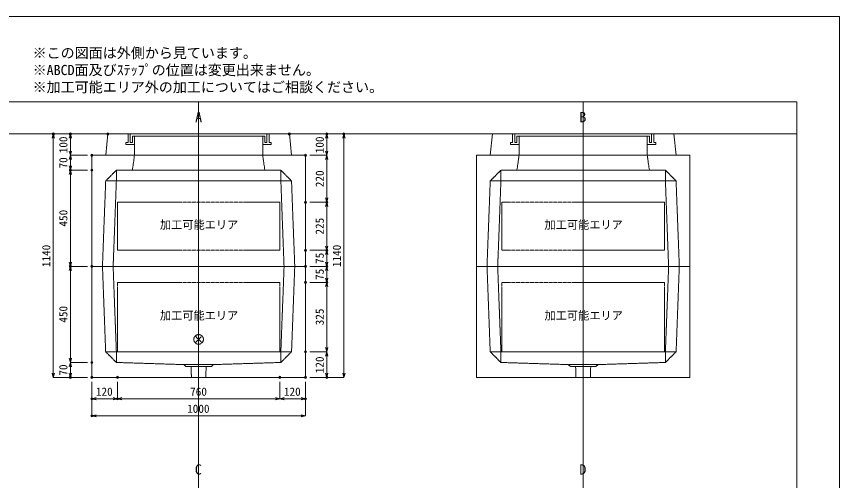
# Model space of a CAD drawing. Units: millimetres, scale not verified. Extents: x -2970 to 2970, y -2100 to 2100.
# Drawn here: x -883 to 2970, y -73 to 2100 of the extents above; entities that cross this region are included whole.
import ezdxf
from ezdxf.enums import TextEntityAlignment as Align

# ---------------------------------------------------------------- set-up
doc = ezdxf.new("R2010")
doc.units = ezdxf.units.MM
doc.header["$LTSCALE"] = 20
doc.header["$PDMODE"] = 32
doc.header["$PDSIZE"] = 10
doc.linetypes.add('LONG_DASHED1', pattern=[7, 6, -1])
doc.linetypes.add('LONG_DOUBLE_CHAIN', pattern=[21.8, 18, -1, 0.6, -0.6, 0.6, -1])
for name, color, linetype, lineweight in [('0-0_D-TTL', 7, 'Continuous', 9), ('0-1_Defpoints', 7, 'Continuous', 9), ('0-3_D-TTL-TXT', 7, 'Continuous', 9), ('0-4_D-STR-TXT', 7, 'Continuous', 9), ('0-5_0', 134, 'Continuous', 9), ('0-6_D-STR-DIM', 3, 'Continuous', 9), ('0-7_D-STR', 7, 'LONG_DASHED1', 9), ('0-9_D-STR-STR4', 134, 'LONG_DASHED1', 9), ('0-A_D-STR-STR5', 1, 'LONG_DOUBLE_CHAIN', 9)]:
    doc.layers.add(name, color=color, linetype=linetype, lineweight=lineweight)
doc.styles.add('ＭＳ ゴシック', font='')
doc.styles.get('ＭＳ ゴシック').set_extended_font_data('MS Gothic')

# ---------------------------------------------------------------- blocks, each defined once
blk = doc.blocks.new('A$C4DE05FD1')
at = {"layer": '0-0_D-TTL', "color": 134}
for p, q in [((4000, 76000), (114800, 76000)), ((114800, 76000), (114800, 4000))]:
    blk.add_line(p, q, dxfattribs=at)
at = {"layer": '0-1_Defpoints', "color": 134}
for p, q in [((0, 84000), (118800, 84000)), ((118800, 84000), (118800, 0))]:
    blk.add_line(p, q, dxfattribs=at)
at = {"layer": '0-3_D-TTL-TXT', "style": 'ＭＳ ゴシック'}
for s, p in [('※この図面は外側から見ています。', (43260.9, 79815.7)), ('※ABCD面及びｽﾃｯﾌﾟの位置は変更出来ません。', (43260.9, 78215.7)), ('※加工可能エリア外の加工についてはご相談ください。', (43260.9, 76615.7))]:
    blk.add_text(s, height=962.2, dxfattribs=at).set_placement(p, align=Align.BOTTOM_LEFT)
blk = doc.blocks.new('_Open30')
at = {"layer": '0-5_0', "color": 7}
blk.add_line((0, 0), (-20, 0), dxfattribs=at)
blk.add_lwpolyline([(-20, 5.36), (0, 0), (-20, -5.36)], dxfattribs=at)
blk = doc.blocks.new('A$C31CA379A')
at = {"layer": '0-4_D-STR-TXT', "style": 'ＭＳ ゴシック'}
for s, p in [('A', (-325.9, -2190.5)), ('B', (35638.6, -2190.5)), ('C', (-351.4, -35190.5)), ('D', (35638.6, -35190.5))]:
    blk.add_text(s, height=962.2, dxfattribs=at).set_placement(p, align=Align.BOTTOM_LEFT)
blk = doc.blocks.new('A$C019679C0')
at = {"layer": '0-7_D-STR', "linetype": 'Continuous'}
for p, q in [((-8700, 0), (-8500, 2000)), ((8500, 2000), (-8500, 2000)), ((8700, 0), (8500, 2000)), ((-8700, 0), (8700, 0))]:
    blk.add_line(p, q, dxfattribs=at)
at = {"layer": '0-7_D-STR'}
for p, q in [((-6000, 0), (-6000, 1800)), ((6000, 1800), (6000, 0))]:
    blk.add_line(p, q, dxfattribs=at)
at = {"layer": '0-9_D-STR-STR4'}
for points in [[(-6600, 2000), (-6600, 1200), (-6800, 1200), (-6800, 1000), (-6000, 1000)], [(-6000, 1800), (-6200, 1800), (-6200, 1200), (-6400, 1200), (-6400, 2000)], [(-6000, 1800), (6000, 1800), (6200, 1800)], [(6600, 2000), (6600, 1200), (6800, 1200), (6800, 1000), (6000, 1000)], [(6200, 1800), (6200, 1200), (6400, 1200), (6400, 2000)]]:
    blk.add_lwpolyline(points, dxfattribs=at)
blk = doc.blocks.new('A$C69A01C2A')
at = {"layer": '0-7_D-STR', "linetype": 'Continuous'}
for p, q in [((-10000, 0), (-10000, 10400)), ((-10000, 10400), (10000, 10400)), ((10000, 10400), (10000, 0)), ((-10000, 0), (10000, 0))]:
    blk.add_line(p, q, dxfattribs=at)
at = {"layer": '0-7_D-STR'}
for p, q in [((-6000, 10400), (-6200, 9000)), ((6000, 10400), (6200, 9000)), ((-8700, 8000), (-7700, 9000)), ((7700, 9000), (-7700, 9000)), ((-7700, 8000), (-7700, 9000)), ((8700, 8000), (7700, 9000)), ((7700, 8000), (7700, 9000)), ((-8700, 8000), (-9000, 0)), ((8700, 8000), (-8700, 8000)), ((-7700, 8000), (-8000, 0)), ((7700, 8000), (8000, 0)), ((8700, 8000), (9000, 0))]:
    blk.add_line(p, q, dxfattribs=at)
at = {"layer": '0-A_D-STR-STR5'}
for p, q in [((-7600, 6000), (-7600, 1500)), ((7600, 6000), (-7600, 6000))]:
    blk.add_line(p, q, dxfattribs=at)
blk.add_lwpolyline([(7600, 6000), (7600, 1500), (-7600, 1500)], dxfattribs=at)
blk = doc.blocks.new('A$C5E030ABE')
at = {"layer": '0-7_D-STR', "linetype": 'Continuous'}
for p, q in [((-10000, 0), (10000, 0)), ((-10000, -10400), (-10000, 0)), ((10000, -10400), (10000, 0)), ((-10000, -10400), (10000, -10400))]:
    blk.add_line(p, q, dxfattribs=at)
at = {"layer": '0-7_D-STR'}
for p, q in [((-9000, 0), (-8700, -8000)), ((-8000, 0), (-7700, -8000)), ((8000, 0), (7700, -8000)), ((9000, 0), (8700, -8000)), ((-7700, -9000), (-8700, -8000)), ((8700, -8000), (-8700, -8000)), ((-7700, -9000), (-7700, -8000)), ((7700, -9000), (8700, -8000)), ((7700, -9000), (7700, -8000)), ((-7700, -9000), (-1400, -9200)), ((-1200, -9380), (-1400, -9200)), ((1400, -9200), (-1400, -9200)), ((1200, -9380), (1400, -9200)), ((7700, -9000), (1400, -9200)), ((1200, -9380), (-1200, -9380)), ((-672.4, -10400), (-705, -9380)), ((672.4, -10400), (705, -9380))]:
    blk.add_line(p, q, dxfattribs=at)
at = {"layer": '0-A_D-STR-STR5'}
for p, q in [((7600, -1500), (7600, -8000)), ((7600, -8000), (-7600, -8000))]:
    blk.add_line(p, q, dxfattribs=at)
blk.add_lwpolyline([(7600, -1500), (-7600, -1500), (-7600, -8000)], dxfattribs=at)
blk = doc.blocks.new('A$C1C640AAB')
at = {"layer": '0-A_D-STR-STR5'}
for p, q in [((-318.2, -318.2), (318.2, 318.2)), ((-318.2, 318.2), (318.2, -318.2))]:
    blk.add_line(p, q, dxfattribs=at)
blk.add_circle((0, 0), 450, dxfattribs=at)
blk = doc.blocks.new('A$Cc1dd748a')
at = {"layer": '0-7_D-STR'}
blk.add_blockref('A$C5E030ABE', (0, 0), dxfattribs=at)
at = {"layer": '0-A_D-STR-STR5'}
blk.add_blockref('A$C1C640AAB', (0, -6840), dxfattribs=at)

msp = doc.modelspace()

# ---------------------------------------------------------------- linework, layer by layer
at = {"layer": '0-1_Defpoints'}
for p in [(-710, 1550), (-630, 1550), (-455, 1550), (395, 1550), (570, 1550), (650, 1550), (-530, 1450), (470, 1450), (-630, 1380), (-530, 1380), (470, 1230), (570, 1230), (470, 1005), (570, 1005), (-630, 930), (-530, 930), (470, 930), (570, 930), (470, 855), (570, 855), (470, 530), (470, 530), (-530, 480), (-630, 410), (-530, 410), (-410, 410), (350, 410), (470, 410), (570, 410), (-530, 310), (-410, 310), (470, 310), (-530, 230)]:
    msp.add_point(p, dxfattribs=at)
at = {"layer": '0-5_0'}
for p, q in [((-30, -1600), (-30, 1700)), ((1770, -1600), (1770, 1700)), ((-1030, 1550), (2770, 1550))]:
    msp.add_line(p, q, dxfattribs=at)
at = {"layer": '0-6_D-STR-DIM'}
for p, q in [((-475, 1550), (-710, 1550)), ((-475, 1550), (-630, 1550)), ((415, 1550), (570, 1550)), ((415, 1550), (650, 1550)), ((-710, 430), (-710, 1530)), ((-630, 1470), (-630, 1530)), ((570, 1470), (570, 1530)), ((650, 430), (650, 1530)), ((-550, 1450), (-630, 1450)), ((-550, 1450), (-630, 1450)), ((-630, 1430), (-630, 1400)), ((490, 1450), (570, 1450)), ((490, 1450), (570, 1450)), ((570, 1430), (570, 1250)), ((-550, 1380), (-630, 1380)), ((-550, 1380), (-630, 1380)), ((-630, 950), (-630, 1360)), ((490, 1230), (570, 1230)), ((490, 1230), (570, 1230)), ((570, 1025), (570, 1210)), ((490, 1005), (570, 1005)), ((490, 1005), (570, 1005)), ((570, 950), (570, 985)), ((-550, 930), (-630, 930)), ((-550, 930), (-630, 930)), ((490, 930), (570, 930)), ((490, 930), (570, 930)), ((-630, 500), (-630, 910)), ((570, 875), (570, 910)), ((490, 855), (570, 855)), ((490, 855), (570, 855)), ((570, 550), (570, 835)), ((490, 530), (570, 530)), ((490, 530), (570, 530)), ((570, 510), (570, 430)), ((-550, 480), (-630, 480)), ((-550, 480), (-630, 480)), ((-630, 460), (-630, 430)), ((-550, 410), (-710, 410)), ((-550, 410), (-630, 410)), ((-530, 390), (-530, 230)), ((-530, 390), (-530, 310)), ((-410, 390), (-410, 310)), ((-410, 390), (-410, 310)), ((350, 390), (350, 310)), ((350, 390), (350, 310)), ((470, 390), (470, 310)), ((470, 390), (470, 230)), ((490, 410), (570, 410)), ((490, 410), (650, 410)), ((-430, 310), (-510, 310)), ((330, 310), (-390, 310)), ((370, 310), (450, 310)), ((450, 230), (-510, 230))]:
    msp.add_line(p, q, dxfattribs=at)

# ---------------------------------------------------------------- block references
at = {"layer": '0-0_D-TTL', "xscale": 0.05, "yscale": 0.05}
msp.add_blockref('A$C4DE05FD1', (-2970, -2100), dxfattribs=at)
at = {"layer": '0-4_D-STR-TXT', "xscale": 0.05, "yscale": 0.05}
msp.add_blockref('A$C31CA379A', (-30, 1700), dxfattribs=at)
at = {"layer": '0-6_D-STR-DIM'}
for p, rotation in [((-710, 1550), 90), ((-630, 1550), 90), ((570, 1550), 90), ((650, 1550), 90), ((-630, 1450), 270), ((570, 1450), 270), ((-630, 1450), 90), ((570, 1450), 90), ((-630, 1380), 270), ((-630, 1380), 90), ((570, 1230), 270), ((570, 1230), 90), ((570, 1005), 270), ((570, 1005), 90), ((-630, 930), 270), ((-630, 930), 90), ((570, 930), 270), ((570, 930), 90), ((570, 855), 270), ((570, 855), 90), ((570, 530), 270), ((570, 530), 90), ((-630, 480), 270), ((-630, 480), 90), ((-710, 410), 270), ((-630, 410), 270), ((570, 410), 270), ((650, 410), 270), ((-530, 310), 180), ((-410, 310), 180), ((350, 310), 180), ((-530, 230), 180)]:
    msp.add_blockref('_Open30', p, dxfattribs=dict(at, rotation=rotation))
for p in [(-410, 310), (350, 310), (470, 310), (470, 230)]:
    msp.add_blockref('_Open30', p, dxfattribs=at)
at = {"layer": '0-7_D-STR', "xscale": 0.05, "yscale": 0.05}
for name, p in [('A$C019679C0', (-30, 1450)), ('A$C019679C0', (1770, 1450)), ('A$C69A01C2A', (-30, 930)), ('A$C69A01C2A', (1770, 930)), ('A$Cc1dd748a', (-30, 930)), ('A$C5E030ABE', (1770, 930))]:
    msp.add_blockref(name, p, dxfattribs=at)

# ---------------------------------------------------------------- texts
at = {"layer": '0-6_D-STR-DIM', "style": 'ＭＳ ゴシック'}
for s, p in [('100', (-632.6, 1459.48)), ('100', (567.4, 1459.48)), ('70', (-632.6, 1388.4)), ('220', (567.4, 1300.8)), ('450', (-632.6, 1116.2)), ('225', (567.4, 1078.82)), ('1140', (-712.6, 926.48)), ('1140', (647.4, 926.48)), ('75', (567.4, 941.42)), ('75', (567.4, 866.42)), ('450', (-632.6, 666.2)), ('325', (567.4, 653.92)), ('120', (567.4, 429.48)), ('70', (-632.6, 418.4))]:
    msp.add_text(s, height=38.42, rotation=90, dxfattribs=at).set_placement(p, align=Align.BOTTOM_LEFT)
for s, p in [('120', (-510.52, 312.6)), ('760', (-69.6, 312.6)), ('120', (369.48, 312.6)), ('1000', (-83.52, 232.6))]:
    msp.add_text(s, height=38.42, dxfattribs=at).set_placement(p, align=Align.BOTTOM_LEFT)
at = {"layer": '0-A_D-STR-STR5', "style": 'ＭＳ ゴシック'}
for p in [(-211.06, 1093.86), (1588.94, 1093.86), (-211.06, 668.86), (1588.94, 668.86)]:
    msp.add_text('加工可能エリア', height=38.42, dxfattribs=at).set_placement(p, align=Align.BOTTOM_LEFT)

doc.saveas('drawing.dxf')
